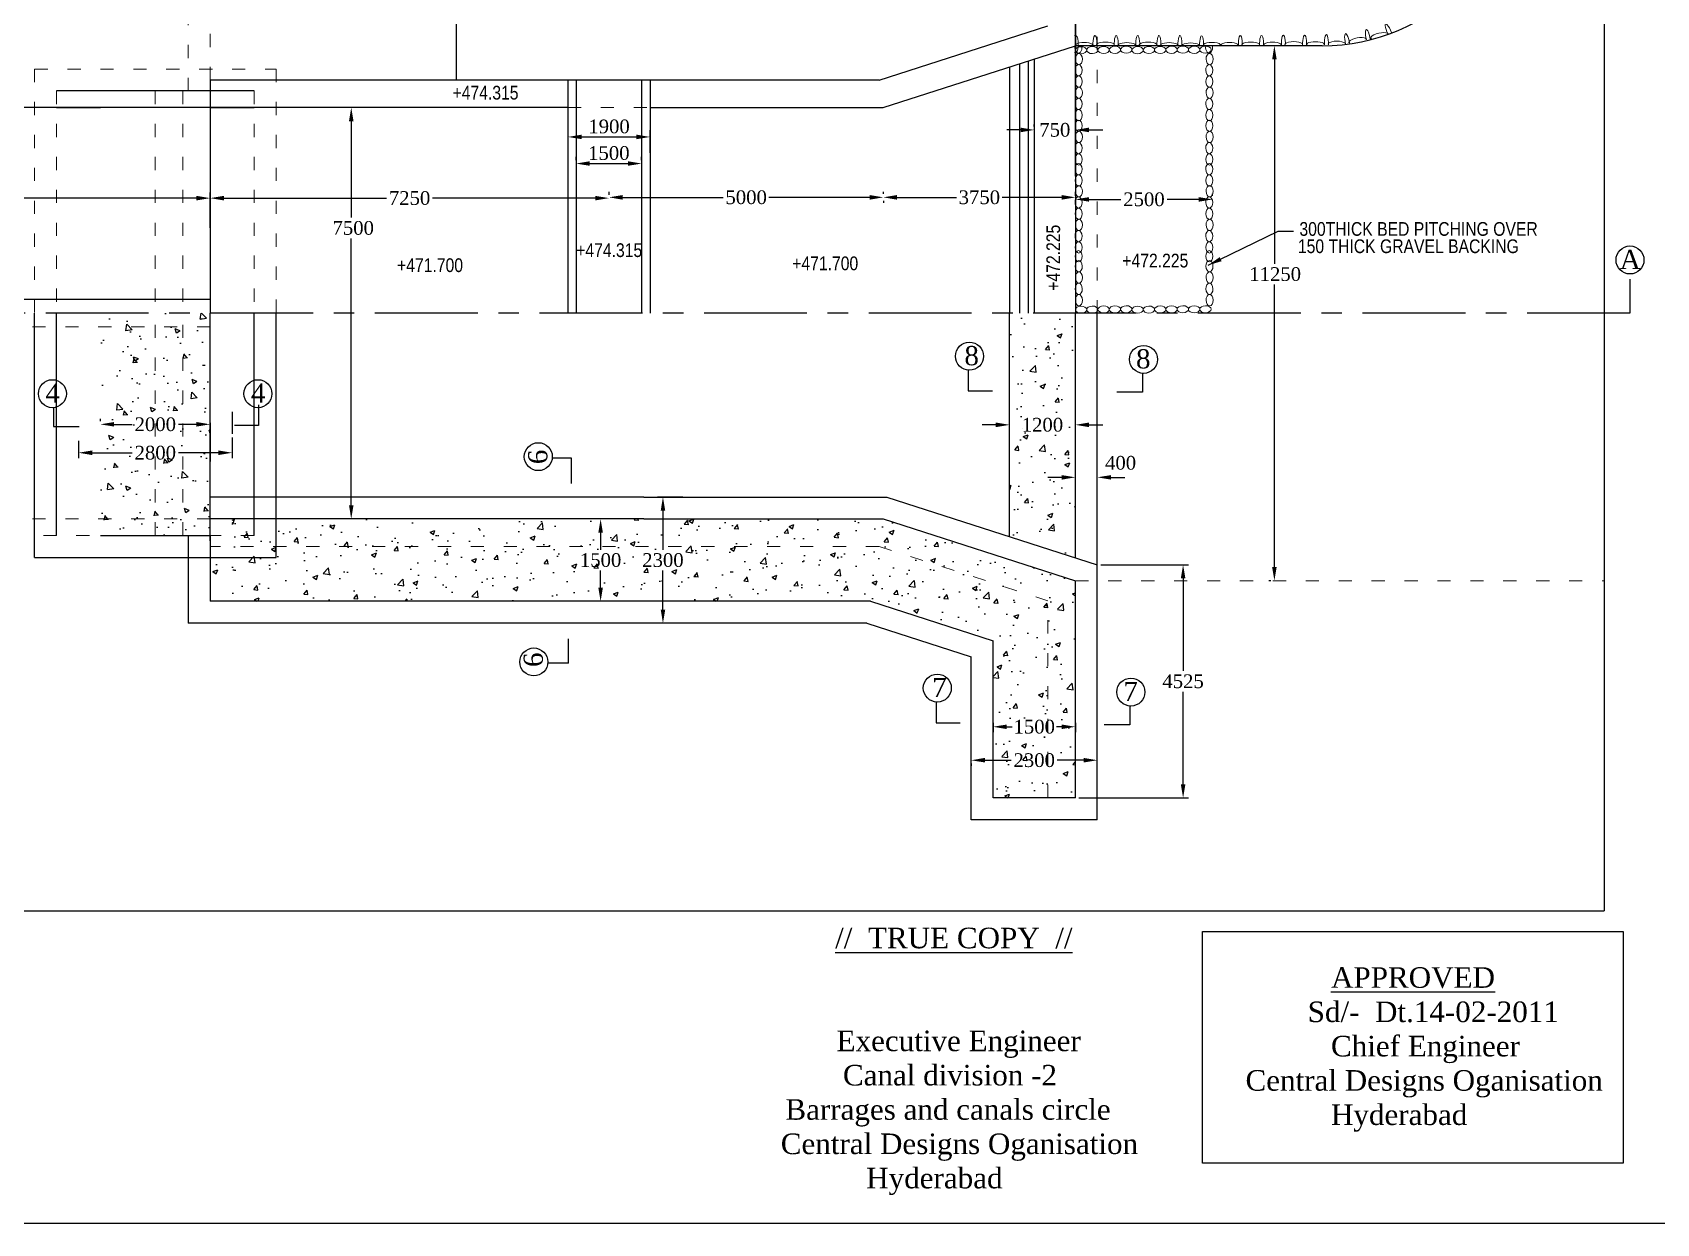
# Model space of a CAD drawing. Header units: millimetres. Extents: x 80 to 6605, y 46 to 2491.
# Drawn here: x 5973.1 to 6269, y 767.8 to 984.9 of the extents above; entities that cross this region are included whole.
import ezdxf
from ezdxf.enums import TextEntityAlignment as Align

# ---------------------------------------------------------------- set-up
doc = ezdxf.new("R2010")
doc.units = ezdxf.units.MM
doc.linetypes.add('ACAD_ISO03W100', pattern=[30, 12, -18])
doc.linetypes.add('CENTER', pattern=[2, 1.25, -0.25, 0.25, -0.25])
doc.layers.add('TEXT_GENERAL', color=4, linetype='Continuous')
doc.styles.add('ARIAL NARROW', font='ARIALN.TTF')
doc.styles.get("Standard").update_dxf_attribs({"font": 'times.ttf', "height": 2.5})
doc.styles.add('TNR_2.5', font='times.ttf', dxfattribs={"height": 2.5})
doc.dimstyles.new('ISO-25', dxfattribs={"dimtxt": 2.5, "dimasz": 2.5, "dimexe": 1.25, "dimexo": 0.625, "dimtad": 1, "dimlfac": 25, "dimtxsty": 'Standard', "dimcen": 2.5, "dimadec": 0, "dimazin": 0, "dimtfac": 1, "dimtmove": 0, "dimatfit": 3, "dimfxl": 1, "dimarcsym": 0})
doc.dimstyles.get("Standard").update_dxf_attribs({"dimtxt": 0.18, "dimasz": 0.18, "dimexe": 0.18, "dimexo": 0.0625, "dimgap": 0.09, "dimtad": 0, "dimtih": 1, "dimtoh": 1, "dimdec": 4, "dimzin": 0, "dimdsep": 46, "dimtxsty": 'Standard', "dimcen": 0.09, "dimadec": 0, "dimazin": 0, "dimtfac": 1, "dimtdec": 4, "dimtofl": 0, "dimtmove": 0, "dimatfit": 3, "dimfxl": 1, "dimtolj": 1, "dimtzin": 0, "dimarcsym": 0})
doc.dimstyles.new('STYLE_ESH', dxfattribs={"dimtxt": 2.5, "dimasz": 2.5, "dimexe": 1, "dimexo": 0.625, "dimtad": 0, "dimtih": 1, "dimtoh": 1, "dimdec": 0, "dimlfac": 100, "dimzin": 9, "dimdsep": 46, "dimtxsty": 'TNR_2.5', "dimcen": 2.5, "dimadec": 0, "dimazin": 2, "dimtfac": 1, "dimtdec": 0, "dimtofl": 0, "dimtmove": 2, "dimatfit": 3, "dimfxl": 1, "dimarcsym": 0})

# ---------------------------------------------------------------- blocks, each defined once
blk = doc.blocks.new('*D150')
at = {"color": 0, "lineweight": -2, "transparency": 16777216}
for p, q in [((5878.98, 949.32), (5878.98, 955.72)), ((5881.48, 954.72), (5937.25, 954.72)), ((6002.94, 954.72), (5947.17, 954.72)), ((6005.44, 949.32), (6005.44, 955.72))]:
    blk.add_line(p, q, dxfattribs=at)
at = {"color": 0, "transparency": 16777216}
for points in [[(5881.48, 955.13), (5881.48, 954.3), (5878.98, 954.72)], [(6002.94, 955.13), (6002.94, 954.3), (6005.44, 954.72)]]:
    blk.add_solid(points, dxfattribs=at)
at = {"layer": 'Defpoints', "color": 0, "transparency": 16777216}
for p in [(5878.98, 954.72), (5878.98, 948.69), (6005.44, 948.69)]:
    blk.add_point(p, dxfattribs=at)
at = {"color": 0, "transparency": 16777216, "insert": (5942.21, 954.72), "char_height": 2.5, "attachment_point": 5, "style": 'TNR_2.5'}
blk.add_mtext('12500', dxfattribs=at)
blk = doc.blocks.new('*D155')
at = {"color": 0, "lineweight": -2, "transparency": 16777216}
for p, q in [((6163.13, 955.11), (6163.13, 955.49)), ((6165.63, 954.49), (6171.41, 954.49)), ((6185.63, 954.49), (6179.84, 954.49)), ((6188.13, 955.11), (6188.13, 955.49))]:
    blk.add_line(p, q, dxfattribs=at)
at = {"color": 0, "transparency": 16777216}
for points in [[(6165.63, 954.9), (6165.63, 954.07), (6163.13, 954.49)], [(6185.63, 954.9), (6185.63, 954.07), (6188.13, 954.49)]]:
    blk.add_solid(points, dxfattribs=at)
at = {"layer": 'Defpoints', "color": 0, "transparency": 16777216}
for p in [(6163.13, 954.49), (6188.13, 954.49), (6188.13, 954.49)]:
    blk.add_point(p, dxfattribs=at)
at = {"color": 0, "transparency": 16777216, "insert": (6175.63, 954.49), "char_height": 2.5, "attachment_point": 5, "style": 'TNR_2.5'}
blk.add_mtext('2500', dxfattribs=at)
blk = doc.blocks.new('*D159')
at = {"color": 0, "lineweight": -2, "ltscale": 6, "transparency": 16777216}
for p, q in [((6072.12, 961.65), (6072.12, 962.27)), ((6084.08, 961.65), (6084.08, 962.27)), ((6074.62, 961.02), (6081.58, 961.02))]:
    blk.add_line(p, q, dxfattribs=at)
at = {"color": 0, "ltscale": 6, "transparency": 16777216}
for points in [[(6074.62, 961.44), (6074.62, 960.61), (6072.12, 961.02)], [(6081.58, 961.44), (6081.58, 960.61), (6084.08, 961.02)]]:
    blk.add_solid(points, dxfattribs=at)
at = {"layer": 'Defpoints', "color": 0, "ltscale": 6, "transparency": 16777216}
for p in [(6072.12, 961.02), (6084.08, 961.02), (6084.08, 961.02)]:
    blk.add_point(p, dxfattribs=at)
at = {"color": 0, "ltscale": 6, "transparency": 16777216, "insert": (6078.1, 962.92), "char_height": 2.5, "attachment_point": 5}
blk.add_mtext('1500', dxfattribs=at)
blk = doc.blocks.new('*D158')
at = {"color": 0, "lineweight": -2, "ltscale": 6, "transparency": 16777216}
for p, q in [((6070.66, 962.99), (6070.66, 967.12)), ((6073.16, 965.87), (6083.12, 965.87)), ((6085.62, 962.99), (6085.62, 967.12))]:
    blk.add_line(p, q, dxfattribs=at)
at = {"color": 0, "ltscale": 6, "transparency": 16777216}
for points in [[(6073.16, 966.29), (6073.16, 965.46), (6070.66, 965.87)], [(6083.12, 966.29), (6083.12, 965.46), (6085.62, 965.87)]]:
    blk.add_solid(points, dxfattribs=at)
at = {"layer": 'Defpoints', "color": 0, "ltscale": 6, "transparency": 16777216}
for p in [(6085.62, 965.87), (6070.66, 962.37), (6085.62, 962.37)]:
    blk.add_point(p, dxfattribs=at)
at = {"color": 0, "ltscale": 6, "transparency": 16777216, "insert": (6078.14, 967.77), "char_height": 2.5, "attachment_point": 5}
blk.add_mtext('1900', dxfattribs=at)
blk = doc.blocks.new('*D239')
at = {"color": 0, "lineweight": -2, "transparency": 16777216}
for p, q in [((6030.53, 971.24), (6030.15, 971.24)), ((6031.15, 968.74), (6031.15, 951.18)), ((6031.15, 898.74), (6031.15, 947.37)), ((6030.53, 896.24), (6030.15, 896.24))]:
    blk.add_line(p, q, dxfattribs=at)
at = {"color": 0, "transparency": 16777216}
for points in [[(6030.74, 968.74), (6031.57, 968.74), (6031.15, 971.24)], [(6030.74, 898.74), (6031.57, 898.74), (6031.15, 896.24)]]:
    blk.add_solid(points, dxfattribs=at)
at = {"layer": 'Defpoints', "color": 0, "transparency": 16777216}
for p in [(6031.15, 971.24), (6031.15, 896.24), (6031.15, 896.24)]:
    blk.add_point(p, dxfattribs=at)
at = {"color": 0, "transparency": 16777216, "insert": (6031.51, 949.27), "char_height": 2.5, "attachment_point": 5, "style": 'TNR_2.5'}
blk.add_mtext('7500', dxfattribs=at)
blk = doc.blocks.new('*D242')
at = {"color": 0, "lineweight": -2, "transparency": 16777216}
for p, q in [((5981.44, 910.47), (5981.44, 907.31)), ((6009.44, 911.12), (6009.44, 907.31)), ((5983.94, 908.31), (5991.23, 908.31)), ((6006.94, 908.31), (5999.65, 908.31))]:
    blk.add_line(p, q, dxfattribs=at)
at = {"color": 0, "transparency": 16777216}
for points in [[(5983.94, 908.73), (5983.94, 907.89), (5981.44, 908.31)], [(6006.94, 908.73), (6006.94, 907.89), (6009.44, 908.31)]]:
    blk.add_solid(points, dxfattribs=at)
at = {"layer": 'Defpoints', "color": 0, "transparency": 16777216}
for p in [(6009.44, 911.74), (5981.44, 911.1), (5981.44, 908.31)]:
    blk.add_point(p, dxfattribs=at)
at = {"color": 0, "transparency": 16777216, "insert": (5995.44, 908.31), "char_height": 2.5, "attachment_point": 5, "style": 'TNR_2.5'}
blk.add_mtext('2800', dxfattribs=at)
blk = doc.blocks.new('*D241')
at = {"color": 0, "lineweight": -2, "transparency": 16777216}
for p, q in [((5985.44, 914.06), (5985.44, 914.49)), ((5987.94, 913.49), (5991.23, 913.49)), ((6002.94, 913.49), (5999.65, 913.49)), ((6005.44, 913.26), (6005.44, 912.49))]:
    blk.add_line(p, q, dxfattribs=at)
at = {"color": 0, "transparency": 16777216}
for points in [[(5987.94, 913.91), (5987.94, 913.08), (5985.44, 913.49)], [(6002.94, 913.91), (6002.94, 913.08), (6005.44, 913.49)]]:
    blk.add_solid(points, dxfattribs=at)
at = {"layer": 'Defpoints', "color": 0, "transparency": 16777216}
for p in [(5985.44, 913.49), (5985.44, 913.43), (6005.44, 913.89)]:
    blk.add_point(p, dxfattribs=at)
at = {"color": 0, "transparency": 16777216, "insert": (5995.44, 913.49), "char_height": 2.5, "attachment_point": 5, "style": 'TNR_2.5'}
blk.add_mtext('2000', dxfattribs=at)
blk = doc.blocks.new('*D255')
at = {"color": 0, "lineweight": -2, "transparency": 16777216}
for p, q in [((6005.44, 955.34), (6005.44, 955.72)), ((6007.94, 954.72), (6037.6, 954.72)), ((6075.63, 954.72), (6045.97, 954.72)), ((6078.13, 955.34), (6078.13, 955.72))]:
    blk.add_line(p, q, dxfattribs=at)
at = {"color": 0, "transparency": 16777216}
for points in [[(6007.94, 955.13), (6007.94, 954.3), (6005.44, 954.72)], [(6075.63, 955.13), (6075.63, 954.3), (6078.13, 954.72)]]:
    blk.add_solid(points, dxfattribs=at)
at = {"layer": 'Defpoints', "color": 0, "transparency": 16777216}
for p in [(6005.44, 954.72), (6005.44, 954.72), (6078.13, 954.72)]:
    blk.add_point(p, dxfattribs=at)
at = {"color": 0, "transparency": 16777216, "insert": (6041.78, 954.72), "char_height": 2.5, "attachment_point": 5, "style": 'TNR_2.5'}
blk.add_mtext('7250', dxfattribs=at)
blk = doc.blocks.new('*D254')
at = {"color": 0, "lineweight": -2, "transparency": 16777216}
for p, q in [((6078.13, 955.34), (6078.13, 955.86)), ((6080.63, 954.86), (6098.96, 954.86)), ((6125.63, 954.86), (6107.29, 954.86)), ((6128.13, 955.48), (6128.13, 955.86))]:
    blk.add_line(p, q, dxfattribs=at)
at = {"color": 0, "transparency": 16777216}
for points in [[(6080.63, 955.28), (6080.63, 954.44), (6078.13, 954.86)], [(6125.63, 955.28), (6125.63, 954.44), (6128.13, 954.86)]]:
    blk.add_solid(points, dxfattribs=at)
at = {"layer": 'Defpoints', "color": 0, "transparency": 16777216}
for p in [(6078.13, 954.72), (6128.13, 954.86), (6128.13, 954.86)]:
    blk.add_point(p, dxfattribs=at)
at = {"color": 0, "transparency": 16777216, "insert": (6103.13, 954.86), "char_height": 2.5, "attachment_point": 5, "style": 'TNR_2.5'}
blk.add_mtext('5000', dxfattribs=at)
blk = doc.blocks.new('*D253')
at = {"color": 0, "lineweight": -2, "transparency": 16777216}
for p, q in [((6128.13, 954.23), (6128.13, 953.86)), ((6130.63, 954.86), (6141.45, 954.86)), ((6160.63, 954.86), (6149.8, 954.86)), ((6163.13, 955.48), (6163.13, 955.86))]:
    blk.add_line(p, q, dxfattribs=at)
at = {"color": 0, "transparency": 16777216}
for points in [[(6130.63, 955.28), (6130.63, 954.44), (6128.13, 954.86)], [(6160.63, 955.28), (6160.63, 954.44), (6163.13, 954.86)]]:
    blk.add_solid(points, dxfattribs=at)
at = {"layer": 'Defpoints', "color": 0, "transparency": 16777216}
for p in [(6128.13, 954.86), (6163.13, 954.86), (6163.13, 954.86)]:
    blk.add_point(p, dxfattribs=at)
at = {"color": 0, "transparency": 16777216, "insert": (6145.63, 954.86), "char_height": 2.5, "attachment_point": 5, "style": 'TNR_2.5'}
blk.add_mtext('3750', dxfattribs=at)
blk = doc.blocks.new('*D257')
at = {"color": 0, "lineweight": -2, "transparency": 16777216}
for p, q in [((6155.63, 967.78), (6155.63, 968.15)), ((6163.13, 967.78), (6163.13, 968.15)), ((6153.13, 967.15), (6150.63, 967.15)), ((6165.63, 967.15), (6168.13, 967.15))]:
    blk.add_line(p, q, dxfattribs=at)
at = {"color": 0, "transparency": 16777216}
for points in [[(6153.13, 967.57), (6153.13, 966.73), (6155.63, 967.15)], [(6165.63, 967.57), (6165.63, 966.73), (6163.13, 967.15)]]:
    blk.add_solid(points, dxfattribs=at)
at = {"layer": 'Defpoints', "color": 0, "transparency": 16777216}
for p in [(6155.63, 967.15), (6163.13, 967.15), (6163.13, 967.15)]:
    blk.add_point(p, dxfattribs=at)
at = {"color": 0, "transparency": 16777216, "insert": (6159.38, 967.15), "char_height": 2.5, "attachment_point": 5, "style": 'TNR_2.5'}
blk.add_mtext('750', dxfattribs=at)
blk = doc.blocks.new('*D258')
at = {"color": 0, "lineweight": -2, "transparency": 16777216}
for p, q in [((6198.78, 982.49), (6198.4, 982.49)), ((6199.4, 979.99), (6199.4, 942.76)), ((6199.4, 887.49), (6199.4, 938.96)), ((6198.78, 884.99), (6198.4, 884.99))]:
    blk.add_line(p, q, dxfattribs=at)
at = {"color": 0, "transparency": 16777216}
for points in [[(6198.99, 979.99), (6199.82, 979.99), (6199.4, 982.49)], [(6198.99, 887.49), (6199.82, 887.49), (6199.4, 884.99)]]:
    blk.add_solid(points, dxfattribs=at)
at = {"layer": 'Defpoints', "color": 0, "transparency": 16777216}
for p in [(6199.4, 982.49), (6199.4, 884.99), (6199.4, 884.99)]:
    blk.add_point(p, dxfattribs=at)
at = {"color": 0, "transparency": 16777216, "insert": (6199.54, 940.86), "char_height": 2.5, "attachment_point": 5, "style": 'TNR_2.5'}
blk.add_mtext('11250', dxfattribs=at)
blk = doc.blocks.new('*D259')
at = {"color": 0, "lineweight": -2, "transparency": 16777216}
for p, q in [((6091.6, 900.24), (6086.96, 900.24)), ((6087.96, 897.74), (6087.96, 890.64)), ((6087.96, 879.74), (6087.96, 886.85)), ((6091.6, 877.24), (6086.96, 877.24))]:
    blk.add_line(p, q, dxfattribs=at)
at = {"color": 0, "transparency": 16777216}
for points in [[(6087.55, 897.74), (6088.38, 897.74), (6087.96, 900.24)], [(6087.55, 879.74), (6088.38, 879.74), (6087.96, 877.24)]]:
    blk.add_solid(points, dxfattribs=at)
at = {"layer": 'Defpoints', "color": 0, "transparency": 16777216}
for p in [(6092.23, 900.24), (6087.96, 877.24), (6092.23, 877.24)]:
    blk.add_point(p, dxfattribs=at)
at = {"color": 0, "transparency": 16777216, "insert": (6087.96, 888.74), "char_height": 2.5, "attachment_point": 5, "style": 'TNR_2.5'}
blk.add_mtext('2300', dxfattribs=at)
blk = doc.blocks.new('*D260')
at = {"color": 0, "lineweight": -2, "transparency": 16777216}
for p, q in [((6078.61, 896.24), (6075.6, 896.24)), ((6076.6, 893.74), (6076.6, 890.64)), ((6076.6, 883.74), (6076.6, 886.85)), ((6078.61, 881.24), (6075.6, 881.24))]:
    blk.add_line(p, q, dxfattribs=at)
at = {"color": 0, "transparency": 16777216}
for points in [[(6076.18, 893.74), (6077.02, 893.74), (6076.6, 896.24)], [(6076.18, 883.74), (6077.02, 883.74), (6076.6, 881.24)]]:
    blk.add_solid(points, dxfattribs=at)
at = {"layer": 'Defpoints', "color": 0, "transparency": 16777216}
for p in [(6079.23, 896.24), (6076.6, 881.24), (6079.23, 881.24)]:
    blk.add_point(p, dxfattribs=at)
at = {"color": 0, "transparency": 16777216, "insert": (6076.6, 888.74), "char_height": 2.5, "attachment_point": 5, "style": 'TNR_2.5'}
blk.add_mtext('1500', dxfattribs=at)
blk = doc.blocks.new('*D261')
at = {"color": 0, "lineweight": -2, "transparency": 16777216}
for p, q in [((6148.13, 859.1), (6148.13, 857.37)), ((6163.13, 859.1), (6163.13, 857.37)), ((6150.63, 858.37), (6151.59, 858.37)), ((6160.63, 858.37), (6159.66, 858.37))]:
    blk.add_line(p, q, dxfattribs=at)
at = {"color": 0, "transparency": 16777216}
for points in [[(6150.63, 858.78), (6150.63, 857.95), (6148.13, 858.37)], [(6160.63, 858.78), (6160.63, 857.95), (6163.13, 858.37)]]:
    blk.add_solid(points, dxfattribs=at)
at = {"layer": 'Defpoints', "color": 0, "transparency": 16777216}
for p in [(6148.13, 859.73), (6163.13, 859.73), (6163.13, 858.37)]:
    blk.add_point(p, dxfattribs=at)
at = {"color": 0, "transparency": 16777216, "insert": (6155.63, 858.37), "char_height": 2.5, "attachment_point": 5, "style": 'TNR_2.5'}
blk.add_mtext('1500', dxfattribs=at)
blk = doc.blocks.new('*D262')
at = {"color": 0, "lineweight": -2, "transparency": 16777216}
for p, q in [((6167.13, 852.9), (6167.13, 853.27)), ((6144.13, 851.65), (6144.13, 851.27)), ((6146.63, 852.27), (6151.41, 852.27)), ((6164.63, 852.27), (6159.84, 852.27))]:
    blk.add_line(p, q, dxfattribs=at)
at = {"color": 0, "transparency": 16777216}
for points in [[(6146.63, 852.69), (6146.63, 851.86), (6144.13, 852.27)], [(6164.63, 852.69), (6164.63, 851.86), (6167.13, 852.27)]]:
    blk.add_solid(points, dxfattribs=at)
at = {"layer": 'Defpoints', "color": 0, "transparency": 16777216}
for p in [(6144.13, 852.27), (6167.13, 852.27), (6167.13, 852.27)]:
    blk.add_point(p, dxfattribs=at)
at = {"color": 0, "transparency": 16777216, "insert": (6155.63, 852.27), "char_height": 2.5, "attachment_point": 5, "style": 'TNR_2.5'}
blk.add_mtext('2300', dxfattribs=at)
blk = doc.blocks.new('*D263')
at = {"color": 0, "lineweight": -2, "transparency": 16777216}
for p, q in [((6148.63, 913.4), (6146.13, 913.4)), ((6151.13, 914.02), (6151.13, 914.4)), ((6163.13, 914.02), (6163.13, 914.4)), ((6165.63, 913.4), (6168.13, 913.4))]:
    blk.add_line(p, q, dxfattribs=at)
at = {"color": 0, "transparency": 16777216}
for points in [[(6148.63, 913.82), (6148.63, 912.98), (6151.13, 913.4)], [(6165.63, 913.82), (6165.63, 912.98), (6163.13, 913.4)]]:
    blk.add_solid(points, dxfattribs=at)
at = {"layer": 'Defpoints', "color": 0, "transparency": 16777216}
for p in [(6151.13, 913.4), (6163.13, 913.4), (6163.13, 913.4)]:
    blk.add_point(p, dxfattribs=at)
at = {"color": 0, "transparency": 16777216, "insert": (6157.13, 913.4), "char_height": 2.5, "attachment_point": 5, "style": 'TNR_2.5'}
blk.add_mtext('1200', dxfattribs=at)
blk = doc.blocks.new('*D264')
at = {"color": 0, "lineweight": -2, "transparency": 16777216}
for p, q in [((6160.63, 903.83), (6158.13, 903.83)), ((6163.13, 904.45), (6163.13, 904.83)), ((6167.13, 904.45), (6167.13, 904.83)), ((6169.63, 903.83), (6172.13, 903.83))]:
    blk.add_line(p, q, dxfattribs=at)
at = {"color": 0, "transparency": 16777216}
for points in [[(6160.63, 904.24), (6160.63, 903.41), (6163.13, 903.83)], [(6169.63, 904.24), (6169.63, 903.41), (6167.13, 903.83)]]:
    blk.add_solid(points, dxfattribs=at)
at = {"layer": 'Defpoints', "color": 0, "transparency": 16777216}
for p in [(6163.13, 903.83), (6167.13, 903.83), (6167.13, 903.83)]:
    blk.add_point(p, dxfattribs=at)
at = {"color": 0, "transparency": 16777216, "insert": (6171.37, 906.46), "char_height": 2.5, "attachment_point": 5, "style": 'TNR_2.5'}
blk.add_mtext('400', dxfattribs=at)
blk = doc.blocks.new('*D309')
at = {"color": 0, "lineweight": -2, "transparency": 16777216}
for p, q in [((6167.75, 887.91), (6183.76, 887.91)), ((6182.76, 885.41), (6182.76, 868.55)), ((6182.76, 847.89), (6182.76, 864.76)), ((6163.75, 845.39), (6183.76, 845.39))]:
    blk.add_line(p, q, dxfattribs=at)
at = {"color": 0, "transparency": 16777216}
for points in [[(6182.35, 885.41), (6183.18, 885.41), (6182.76, 887.91)], [(6182.35, 847.89), (6183.18, 847.89), (6182.76, 845.39)]]:
    blk.add_solid(points, dxfattribs=at)
at = {"layer": 'Defpoints', "color": 0, "transparency": 16777216}
for p in [(6167.13, 887.91), (6163.13, 845.39), (6182.76, 845.39)]:
    blk.add_point(p, dxfattribs=at)
at = {"color": 0, "transparency": 16777216, "insert": (6182.76, 866.65), "char_height": 2.5, "attachment_point": 5, "style": 'TNR_2.5'}
blk.add_mtext('4525', dxfattribs=at)

msp = doc.modelspace()

# ---------------------------------------------------------------- hatches: boundary and pattern name
h = msp.add_hatch()
h.set_pattern_fill('AR-CONC', color=0, scale=0.05, style=0)
h.set_pattern_definition([(130, (11639.424, 56.047), (-9.109233, -0.796954), [0.9525, -10.4775]), (185, (11639.424, 56.047), (1.762141, 9.552832), [0.762, -8.382]), (79.549, (11638.665, 55.981), (-7.347125, 8.755834), [0.8095, -8.9045]), (133.8158, (11639.424, 58.587), (-13.553952, -2.102116), [1.42875, -15.71625]), (83.3644, (11638.294, 58.412), (-11.870212, 12.371278), [1.21425, -13.35675]), (188.816, (11639.424, 58.587), (-11.87023, 12.371256), [1.143, -12.573]), (159, (11638.154, 57.952), (-7.580744, -5.113276), [0.9525, -10.4775]), (214, (11638.154, 57.952), (-3.090101, 9.209398), [0.762, -8.382]), (108.5486, (11637.522, 57.526), (-10.670825, 4.096143), [0.8095, -8.9045]), (142.5, (11639.424, 56.047), (-0.1544302, 4.227752), [0, -8.2804, 0, -8.509, 0, -8.41375]), (172.5, (11639.424, 56.047), (-3.340983, 5.0090287), [0, -4.8514, 0, -8.0899, 0, -3.20675]), (212.5, (11642.256, 56.047), (-6.7795298, -0.2864372), [0, -3.175, 0, -9.906, 0, -13.1445]), (222.5, (11643.526, 56.047), (-7.406459, 1.2713246), [0, -4.1275, 0, -6.5786, 0, -9.3345])])
h.paths.add_polyline_path([(5995.44263, 896.24468), (5985.44263, 896.24468), (5985.44263, 931.24468), (5995.44263, 931.24468)])
h.paths.add_polyline_path([(5995.44263, 931.24468), (6000.44263, 931.24468), (6000.44263, 896.24468), (5995.44263, 896.24468)])
h.paths.add_polyline_path([(6000.44263, 931.24468), (6005.44263, 931.24468), (6005.44263, 896.24468), (6000.44263, 896.24468)])
h.paths.add_polyline_path([(6000.44263, 893.24468), (6000.44263, 896.24468), (6005.44263, 896.24468), (6005.44263, 893.24468)])
h.paths.add_polyline_path([(6000.44263, 896.24468), (6000.44263, 893.24468), (5995.44263, 893.24468), (5995.44263, 896.24468)])
h.paths.add_polyline_path([(5995.44263, 896.24468), (5995.44263, 893.24468), (5985.44263, 893.24468), (5985.44263, 896.24468)])
h.paths.add_polyline_path([(5995.44263, 931.24468), (5985.44263, 931.24468), (5985.44263, 933.74468), (5995.44263, 933.74468)])
h.paths.add_polyline_path([(6000.44263, 931.24468), (5995.44263, 931.24468), (5995.44263, 933.74468), (6000.44263, 933.74468)])
h.paths.add_polyline_path([(6000.44263, 931.24468), (6000.44263, 933.74468), (6005.44263, 933.74468), (6005.44263, 931.24468)])
h.paths.add_polyline_path([(5999.65361, 915.39131), (5991.23166, 915.39131), (5991.23166, 911.59805), (5999.65361, 911.59805)], flags=9)
h.paths.add_polyline_path([(5999.65361, 910.20549), (5991.23166, 910.20549), (5991.23166, 906.41223), (5999.65361, 906.41223)], flags=9)
h = msp.add_hatch()
h.set_pattern_fill('AR-CONC', color=0, scale=0.05, style=0)
h.set_pattern_definition([(50, (0, 56.047), (9.109233, -0.796954), [0.9525, -10.4775]), (355, (0, 56.047), (-1.762141, 9.552832), [0.762, -8.382]), (100.451, (0.759, 55.981), (7.347125, 8.755834), [0.8095, -8.9045]), (46.1842, (0, 58.587), (13.553952, -2.102116), [1.42875, -15.71625]), (96.6356, (1.13, 58.412), (11.870212, 12.371278), [1.21425, -13.35675]), (351.184, (0, 58.587), (11.87023, 12.371256), [1.143, -12.573]), (21, (1.27, 57.952), (7.580744, -5.113276), [0.9525, -10.4775]), (326, (1.27, 57.952), (3.090101, 9.209398), [0.762, -8.382]), (71.4514, (1.902, 57.526), (10.670825, 4.096143), [0.8095, -8.9045]), (37.5, (0, 56.047), (0.1544302, 4.227752), [0, -8.2804, 0, -8.509, 0, -8.41375]), (7.5, (0, 56.047), (3.340983, 5.0090287), [0, -4.8514, 0, -8.0899, 0, -3.20675]), (327.5, (-2.832, 56.047), (6.7795298, -0.2864372), [0, -3.175, 0, -9.906, 0, -13.1445]), (317.5, (-4.102, 56.047), (7.406459, 1.2713246), [0, -4.1275, 0, -6.5786, 0, -9.3345])])
h.paths.add_polyline_path([(6148.12582, 874.06028), (6148.12582, 845.39468), (6158.12582, 845.39468), (6158.12582, 881.34988), (6127.34199, 891.24468), (6009.44263, 891.24468), (6009.44263, 889.24468), (6005.44263, 889.24468), (6005.44263, 881.24468), (6125.77435, 881.24468)])
h.paths.add_polyline_path([(6127.34199, 891.24468), (6158.12582, 881.34988), (6158.12582, 845.39468), (6163.12582, 845.39468), (6163.12582, 884.99468), (6128.12582, 896.24468), (6084.4508, 896.24468), (6009.44263, 896.24468), (6009.44263, 891.24468)])
h.paths.add_polyline_path([(6151.12582, 893.05338), (6163.12582, 889.19624), (6163.12582, 933.74468), (6151.12582, 933.74468)])

# ---------------------------------------------------------------- linework, layer by layer
at = {"color": 0}
for p, q in [((6050.24627, 1091.95513), (6050.24627, 976.24468)), ((6259.50842, 1091.95513), (6259.50842, 824.80614)), ((6163.12582, 1016.09468), (6163.12582, 982.49468)), ((6163.12582, 958.74468), (6163.12582, 995.34468)), ((6127.34199, 976.24468), (6158.12582, 986.13948)), ((6128.12582, 971.24468), (6163.12582, 982.49468)), ((6155.62582, 980.08397), (6155.62582, 933.74468)), ((6208.12582, 982.49468), (6163.12582, 982.49468)), ((6163.12582, 982.49468), (6163.12582, 933.74468)), ((6151.12582, 978.63754), (6151.12582, 933.74468)), ((6152.94209, 979.22134), (6152.94209, 933.74468)), ((6154.52793, 979.73108), (6154.52793, 933.74468)), ((6013.44263, 974.24468), (5977.44263, 974.24468)), ((6127.34199, 976.24468), (6005.44263, 976.24468)), ((6005.44263, 976.24468), (6005.44263, 933.74468)), ((6070.65753, 971.24468), (5818.98127, 971.24468)), ((6085.61789, 971.24468), (6128.12582, 971.24468)), ((6163.12582, 958.74468), (6163.12582, 933.74468)), ((6163.12582, 956.24468), (6163.12582, 941.24468)), ((6005.44263, 936.24468), (5818.98127, 936.24468)), ((5973.44263, 889.24468), (5973.44263, 933.74468)), ((5977.44263, 893.24468), (5977.44263, 933.74468)), ((6005.44263, 892.24468), (6005.44263, 933.74468)), ((6013.44263, 893.24468), (6013.44263, 933.74468)), ((6017.44263, 889.24468), (6017.44263, 933.74468)), ((6151.12582, 893.05338), (6151.12582, 933.74468)), ((6163.12582, 889.19624), (6163.12582, 933.74468)), ((6167.12582, 841.39468), (6167.12582, 933.74468)), ((6143.60188, 923.36698), (6143.60188, 919.57237)), ((6143.60188, 919.57237), (6148.01233, 919.57237)), ((6009.44263, 915.74468), (6009.44263, 911.74468)), ((6014.26828, 917.06742), (6014.26828, 913.27281)), ((6005.44263, 913.74468), (6005.44263, 906.74468)), ((6014.26828, 913.27281), (6009.85783, 913.27281)), ((6084.4508, 900.24468), (6005.44263, 900.24468)), ((6084.4508, 900.24468), (6128.75287, 900.24468)), ((6128.75287, 900.24468), (6167.12582, 887.91052)), ((6084.4508, 896.24468), (6005.44263, 896.24468)), ((6084.4508, 896.24468), (6128.12582, 896.24468)), ((6128.12582, 896.24468), (6163.12582, 884.99468)), ((5985.44263, 893.24468), (6005.44263, 893.24468)), ((6001.44263, 893.24468), (6001.44263, 877.24468)), ((6005.44263, 893.24468), (6005.44263, 881.24468)), ((5973.44263, 889.24468), (6017.44263, 889.24468)), ((6163.12582, 845.39468), (6163.12582, 884.99468)), ((6125.77435, 881.24468), (6005.44263, 881.24468)), ((6125.77435, 881.24468), (6148.12582, 874.06028)), ((6125.14729, 877.24468), (6001.44263, 877.24468)), ((6125.14729, 877.24468), (6144.12582, 871.14444)), ((6070.76307, 869.96102), (6070.76307, 874.37147)), ((6148.12582, 845.39468), (6148.12582, 874.06028)), ((6144.12582, 841.39468), (6144.12582, 871.14444)), ((6070.76307, 869.96102), (6066.96846, 869.96102)), ((6137.74157, 862.88151), (6137.74157, 859.0869)), ((6137.74157, 859.0869), (6142.15201, 859.0869)), ((6158.12582, 845.39468), (6148.12582, 845.39468)), ((6163.12582, 845.39468), (6158.12582, 845.39468)), ((6167.12582, 841.39468), (6144.12582, 841.39468)), ((5384.7107, 824.80614), (6259.50842, 824.80614)), ((6436.08736, 767.83356), (5363.93888, 767.83356))]:
    msp.add_line(p, q, dxfattribs=at)
at = {"color": 0, "ltscale": 6}
for p, q in [((6070.65753, 933.74468), (6070.65753, 976.24468)), ((6072.15753, 976.24468), (6072.15753, 933.74468)), ((6084.11789, 933.74468), (6084.11789, 976.24468)), ((6085.61789, 976.24468), (6085.61789, 933.74468))]:
    msp.add_line(p, q, dxfattribs=at)
for p, q in [((5977.44263, 971.24468), (5985.44263, 971.24468)), ((6005.44263, 971.24468), (6013.44263, 971.24468))]:
    msp.add_line(p, q)
at = {"color": 0, "linetype": 'CENTER', "ltscale": 15}
msp.add_line((6264.21274, 933.74468), (5824.62957, 933.74468), dxfattribs=at)
msp.add_lwpolyline([(6186.2944, 821.05947), (6262.95771, 821.05947), (6262.95771, 778.85704), (6186.2944, 778.85704)], close=True)
at = {"color": 0}
for centre in [(6264.21274, 943.44468), (6143.82555, 925.90666), (6175.54899, 925.32727), (5976.69156, 919.07748), (6014.1396, 919.07748), (6065.24656, 907.59757), (6064.42878, 870.18468), (6137.96523, 865.42119), (6173.24055, 864.69078)]:
    msp.add_circle(centre, 2.54951, dxfattribs=at)
msp.add_arc((6208.12582, 1018.09468), 35.6, 270, 90, dxfattribs=at)
at = {"color": 0, "lineweight": 5}
for centre, major_axis, ratio, start_param, end_param in [((6220.29178, 985.09813), (-0.62364, 1.38211), 0.238983774, 4.478047346, 8.088323268), ((6164.72417, 982.55256), (-1.60801, 0), 0.328798741, 3.031898939, 6.392879022), ((6166.70115, 982.84677), (0, 1.5163), 0.238983774, 4.478047346, 8.088323268), ((6168.59699, 982.64309), (1.60801, 0), 0.328798741, -0.284518735, 3.426111389), ((6170.56828, 982.83048), (0, 1.5163), 0.238983774, 4.478047346, 8.088323268), ((6172.51601, 982.53627), (-1.60801, 0), 0.328798741, 3.031898939, 6.392879022), ((6174.493, 982.83048), (0, 1.5163), 0.238983774, 4.478047346, 8.088323268), ((6176.38883, 982.6268), (1.60801, 0), 0.328798741, -0.284518735, 3.426111389), ((6178.35922, 982.83048), (0, 1.5163), 0.238983774, 4.478047346, 8.088323268), ((6180.21635, 982.53627), (-1.60801, 0), 0.328798741, 3.031898939, 6.392879022), ((6182.19334, 982.83048), (0, 1.5163), 0.238983774, 4.478047346, 8.088323268), ((6184.15382, 982.47772), (-1.60801, 0), 0.328798741, 3.031898939, 6.392879022), ((6186.13081, 982.77193), (0, 1.5163), 0.238983774, 4.478047346, 8.088323268), ((6188.02664, 982.56825), (1.60801, 0), 0.328798741, -0.284518735, 3.426111389), ((6191.21736, 982.55256), (-1.60801, 0), 0.328798741, 3.031898939, 6.392879022), ((6193.19435, 982.84677), (0, 1.5163), 0.238983774, 4.478047346, 8.088323268), ((6195.09018, 982.64309), (1.60801, 0), 0.328798741, -0.284518735, 3.426111389), ((6197.06147, 982.83048), (0, 1.5163), 0.238983774, 4.478047346, 8.088323268), ((6199.0622, 982.62741), (-1.60801, 0), 0.328798741, 3.031898939, 6.392879022), ((6201.03919, 982.92162), (0, 1.5163), 0.238983774, 4.478047346, 8.088323268), ((6202.93502, 982.71793), (1.60801, 0), 0.328798741, -0.284518735, 3.426111389), ((6204.90631, 982.90532), (0, 1.5163), 0.238983774, 4.478047346, 8.088323268), ((6206.90704, 982.70225), (-1.60801, 0), 0.328798741, 3.031898939, 6.392879022), ((6208.88403, 982.99646), (0, 1.5163), 0.238983774, 4.478047346, 8.088323268), ((6210.77986, 982.79278), (1.60801, 0), 0.328798741, -0.284518735, 3.426111389), ((6212.66771, 983.21561), (-0.30046, 1.48623), 0.238983774, 4.478047346, 8.088323268), ((6214.56631, 983.39163), (1.57613, 0.31863), 0.328798741, -0.284518735, 3.426111389), ((6216.46139, 983.96591), (-0.30046, 1.48623), 0.238983774, 4.478047346, 8.088323268), ((6218.54535, 984.26582), (1.5677, 0.35782), 0.328798741, -0.284518735, 3.426111389)]:
    msp.add_ellipse(centre, major_axis=major_axis, ratio=ratio, start_param=start_param, end_param=end_param, dxfattribs=at)
at = {"color": 0, "lineweight": 5, "extrusion": (0, 0, -1)}
msp.add_ellipse((6163.12925, 982.80219), major_axis=(0, 1.60801), ratio=0.328798741, start_param=-0.284518735, end_param=3.426111389, dxfattribs=at)
at = {"layer": 'TEXT_GENERAL', "color": 0, "linetype": 'ACAD_ISO03W100', "lineweight": 5, "ltscale": 0.2}
for p, q in [((6167.12582, 1026.09468), (6167.12582, 933.74468)), ((6001.44263, 974.24468), (6001.44263, 990.24468)), ((6005.44263, 976.24468), (6005.44263, 986.24468)), ((5973.44263, 978.24468), (6017.44263, 978.24468)), ((5973.44263, 978.24468), (5973.44263, 933.74468)), ((6017.44263, 978.24468), (6017.44263, 933.74468)), ((5977.44263, 974.24468), (5977.44263, 933.74468)), ((5995.44263, 974.24468), (5995.44263, 933.74468)), ((6000.44263, 974.24468), (6000.44263, 933.74468)), ((6013.44263, 974.24468), (6013.44263, 933.74468)), ((6070.62706, 971.24468), (6085.61789, 971.24468)), ((6005.44263, 953.74468), (6005.44263, 960.74468)), ((6005.44263, 953.74468), (6005.44263, 960.74468)), ((5995.44263, 893.24468), (5995.44263, 933.74468)), ((6000.44263, 893.24468), (6000.44263, 933.74468)), ((6005.44263, 931.24468), (5818.98127, 931.24468)), ((6005.44263, 913.74468), (6005.44263, 906.74468)), ((6005.44263, 896.24468), (5818.98127, 896.24468)), ((6013.44263, 893.24468), (5818.98127, 893.24468)), ((6001.44263, 893.24468), (6001.44263, 877.24468)), ((6005.44263, 891.24468), (6005.44263, 881.24468)), ((6127.34199, 891.24468), (6005.44263, 891.24468)), ((6127.34199, 891.24468), (6158.12582, 881.34988)), ((6163.12582, 884.99468), (6259.50842, 884.99468)), ((6158.12582, 845.39468), (6158.12582, 881.34988))]:
    msp.add_line(p, q, dxfattribs=at)
at = {"layer": 'TEXT_GENERAL', "color": 0, "lineweight": 5, "extrusion": (0, 0, -1)}
for centre, end_param in [((6163.67973, 982.17809), 8.097011266), ((6187.50071, 982.17809), 8.102935829)]:
    msp.add_ellipse(centre, major_axis=(0.0119, -1.03121), ratio=0.621728248, start_param=4.477787339, end_param=end_param, dxfattribs=at)
for centre, major_axis in [((6163.76695, 980.06738), (0.0119, -1.03121)), ((6164.15702, 981.68135), (1.03121, 0.0119)), ((6166.21945, 981.70211), (1.03121, 0.0119)), ((6168.28186, 981.72591), (1.03121, 0.0119)), ((6170.3443, 981.74606), (1.03121, 0.0119)), ((6172.40671, 981.76987), (1.03121, 0.0119)), ((6174.46912, 981.68266), (1.03121, 0.0119)), ((6176.53153, 981.70646), (1.03121, 0.0119)), ((6178.59396, 981.72812), (1.03121, 0.0119)), ((6180.65639, 981.74934), (1.03121, 0.0119)), ((6182.71883, 981.76987), (1.03121, 0.0119)), ((6184.78124, 981.74606), (1.03121, 0.0119)), ((6186.84365, 981.76987), (1.03121, 0.0119)), ((6187.58792, 980.06738), (0.0119, -1.03121)), ((6163.70354, 978.02995), (0.0119, -1.03121)), ((6163.7252, 975.96752), (0.0119, -1.03121)), ((6187.52452, 978.02995), (0.0119, -1.03121)), ((6187.54617, 975.96752), (0.0119, -1.03121)), ((6163.76695, 973.93627), (0.0119, -1.03121)), ((6187.58792, 973.93627), (0.0119, -1.03121)), ((6163.70354, 971.89884), (0.0119, -1.03121)), ((6163.7252, 969.83641), (0.0119, -1.03121)), ((6187.52452, 971.89884), (0.0119, -1.03121)), ((6187.54617, 969.83641), (0.0119, -1.03121)), ((6163.7252, 967.91233), (0.0119, -1.03121)), ((6187.54617, 967.91233), (0.0119, -1.03121)), ((6163.76695, 965.88108), (0.0119, -1.03121)), ((6187.58792, 965.88108), (0.0119, -1.03121)), ((6163.70354, 963.84365), (0.0119, -1.03121)), ((6163.7252, 961.78122), (0.0119, -1.03121)), ((6187.52452, 963.84365), (0.0119, -1.03121)), ((6187.54617, 961.78122), (0.0119, -1.03121)), ((6163.70354, 959.99914), (0.0119, -1.03121)), ((6187.52452, 959.99914), (0.0119, -1.03121)), ((6163.7252, 957.93671), (0.0119, -1.03121)), ((6163.76695, 955.9728), (0.0119, -1.03121)), ((6187.54617, 957.93671), (0.0119, -1.03121)), ((6187.58792, 955.9728), (0.0119, -1.03121)), ((6163.70354, 953.93537), (0.0119, -1.03121)), ((6187.52452, 953.93537), (0.0119, -1.03121)), ((6163.7252, 951.87294), (0.0119, -1.03121)), ((6163.76695, 949.84169), (0.0119, -1.03121)), ((6187.54617, 951.87294), (0.0119, -1.03121)), ((6187.58792, 949.84169), (0.0119, -1.03121)), ((6163.70354, 947.80426), (0.0119, -1.03121)), ((6187.52452, 947.80426), (0.0119, -1.03121)), ((6163.7252, 945.74183), (0.0119, -1.03121)), ((6163.7252, 944.12389), (0.0119, -1.03121)), ((6187.54617, 945.74183), (0.0119, -1.03121)), ((6187.54617, 944.12389), (0.0119, -1.03121)), ((6163.74642, 942.30824), (0.0119, -1.03121)), ((6163.76695, 940.2458), (0.0119, -1.03121)), ((6187.5674, 942.30824), (0.0119, -1.03121)), ((6187.58792, 940.2458), (0.0119, -1.03121)), ((6163.74314, 938.18339), (0.0119, -1.03121)), ((6187.56412, 938.18339), (0.0119, -1.03121)), ((6163.76695, 936.12098), (0.0119, -1.03121)), ((6187.58792, 936.12098), (0.0119, -1.03121)), ((6164.15702, 934.38354), (1.03121, 0.0119)), ((6166.21945, 934.4043), (1.03121, 0.0119)), ((6168.28186, 934.42811), (1.03121, 0.0119)), ((6170.3443, 934.44826), (1.03121, 0.0119)), ((6172.40671, 934.47206), (1.03121, 0.0119)), ((6174.46912, 934.38485), (1.03121, 0.0119)), ((6176.53153, 934.40866), (1.03121, 0.0119)), ((6178.59396, 934.43031), (1.03121, 0.0119)), ((6180.65639, 934.45154), (1.03121, 0.0119)), ((6182.71883, 934.47206), (1.03121, 0.0119)), ((6184.78124, 934.44826), (1.03121, 0.0119)), ((6186.84365, 934.47206), (1.03121, 0.0119))]:
    msp.add_ellipse(centre, major_axis=major_axis, ratio=0.621728248, dxfattribs=at)

# ---------------------------------------------------------------- texts
at = {"color": 0, "char_height": 3.5, "width": 4.365}
for s, insert, attachment_point in [('A', (6262.34778, 945.29774), 1), ('8', (6142.90364, 927.75972), 1), ('8', (6174.18403, 927.18033), 1), ('4', (5978.05652, 920.93054), 3), ('4', (6015.50455, 920.93054), 3), ('7', (6137.04332, 867.27425), 1), ('7', (6171.87559, 866.54383), 1)]:
    msp.add_mtext(s, dxfattribs=dict(at, insert=insert, attachment_point=attachment_point))
at = {"color": 0, "char_height": 3.5, "width": 4.365, "attachment_point": 1, "rotation": 90}
for insert in [(6063.3935, 906.23262), (6062.57573, 869.26277)]:
    msp.add_mtext('6', dxfattribs=dict(at, insert=insert))
at = {"char_height": 3.75, "width": 255, "attachment_point": 1}
for s, insert in [('                       {\\L//  TRUE COPY  //}\\P                       \\P\\P^I^I  Executive Engineer\\P                        Canal division -2\\P^I      Barrages and canals circle \\P                Central Designs Oganisation\\P                           Hyderabad', (6086.77866, 821.74784)), ('                           {\\LAPPROVED}\\P                        Sd/-  Dt.14-02-2011\\P                           Chief Engineer\\P                Central Designs Oganisation\\P                           Hyderabad', (6171.48095, 814.54434))]:
    msp.add_mtext(s, dxfattribs=dict(at, insert=insert))
at = {"layer": 'TEXT_GENERAL', "color": 0, "lineweight": 5, "style": 'ARIAL NARROW'}
for s, p in [('+474.315', (6055.62501, 973.93664)), ('+472.225', (6177.69873, 943.33718)), ('+471.700', (6045.51108, 942.49873)), ('+471.700', (6117.53725, 942.83157))]:
    msp.add_text(s, height=2.5, dxfattribs=at).set_placement(p, align=Align.MIDDLE)
for s, p in [('300THICK BED PITCHING OVER', (6203.96296, 950.34902)), ('150 THICK GRAVEL BACKING', (6203.68823, 947.199))]:
    msp.add_text(s, height=2.5, dxfattribs=at).set_placement(p, align=Align.TOP_LEFT)
msp.add_text('+472.225', height=2.5, rotation=90, dxfattribs=at).set_placement((6159.09276, 943.85321), align=Align.MIDDLE)
msp.add_text('+474.315', height=2.5, dxfattribs=at).set_placement((6072.15401, 943.98574))

# ---------------------------------------------------------------- dimensions: what is measured, and where the dimension line sits
at = {"color": 0}
dim = msp.add_linear_dim(base=(6199.40229, 884.99468), p1=(6199.40229, 982.49468), p2=(6199.40229, 884.99468), angle=90, text='11250', dimstyle='STYLE_ESH', dxfattribs=at)
dim.commit()
dim.dimension.update_dxf_attribs({"geometry": '*D258', "text_midpoint": (6199.54218, 940.85839), "dimtype": 160})
dim = msp.add_linear_dim(base=(6031.1541, 896.24468), p1=(6031.1541, 971.24468), p2=(6031.1541, 896.24468), angle=90, dimstyle='STYLE_ESH', dxfattribs=at)
dim.commit()
dim.dimension.update_dxf_attribs({"geometry": '*D239', "text_midpoint": (6031.50898, 949.27484), "dimtype": 160})
at = {"color": 0, "ltscale": 6}
for base, p1, p2, text, picture, middle in [((6085.61789, 965.87282), (6070.65753, 962.36985), (6085.61789, 962.36985), '1900', '*D158', (6078.13771, 967.77306)), ((6084.08168, 961.02173), (6072.12133, 961.02173), (6084.08168, 961.02173), '1500', '*D159', (6078.10151, 962.91836))]:
    dim = msp.add_linear_dim(base=base, p1=p1, p2=p2, text=text, dimstyle='ISO-25', dxfattribs=at)
    dim.commit()
    dim.dimension.update_dxf_attribs({"geometry": picture, "text_midpoint": middle})
at = {"color": 0}
for base, p1, p2, picture, middle in [((6163.12582, 967.15106), (6155.62582, 967.15106), (6163.12582, 967.15106), '*D257', (6159.37582, 967.15106)), ((6128.12582, 954.85952), (6078.12582, 954.71772), (6128.12582, 954.85952), '*D254', (6103.12582, 954.85952)), ((6188.12582, 954.48537), (6163.12582, 954.48537), (6188.12582, 954.48537), '*D155', (6175.62582, 954.48537)), ((6163.12582, 913.39903), (6151.12582, 913.39903), (6163.12582, 913.39903), '*D263', (6157.12582, 913.39903)), ((6163.12582, 858.3673), (6148.12582, 859.72748), (6163.12582, 859.72748), '*D261', (6155.62582, 858.3673)), ((6167.12582, 852.27302), (6144.12582, 852.27302), (6167.12582, 852.27302), '*D262', (6155.62582, 852.27302))]:
    dim = msp.add_linear_dim(base=base, p1=p1, p2=p2, dimstyle='STYLE_ESH', dxfattribs=at)
    dim.commit()
    dim.dimension.update_dxf_attribs({"geometry": picture, "text_midpoint": middle})
for base, p1, p2, text, picture, middle in [((5878.98127, 954.71772), (6005.44263, 948.6924), (5878.98127, 948.6924), '12500', '*D150', (5942.21195, 954.71772)), ((5985.44263, 913.49468), (6005.44263, 913.88658), (5985.44263, 913.43452), '2000', '*D241', (5995.44263, 913.49468))]:
    dim = msp.add_linear_dim(base=base, p1=p1, p2=p2, angle=180, text=text, dimstyle='STYLE_ESH', dxfattribs=at)
    dim.commit()
    dim.dimension.update_dxf_attribs({"geometry": picture, "text_midpoint": middle})
for base, p1, p2, text, picture, middle in [((6005.44263, 954.71772), (6078.12582, 954.71772), (6005.44263, 954.71772), '7250', '*D255', (6041.78422, 954.71772)), ((6163.12582, 954.85952), (6128.12582, 954.85952), (6163.12582, 954.85952), '3750', '*D253', (6145.62582, 954.85952))]:
    dim = msp.add_linear_dim(base=base, p1=p1, p2=p2, text=text, dimstyle='STYLE_ESH', dxfattribs=at)
    dim.commit()
    dim.dimension.update_dxf_attribs({"geometry": picture, "text_midpoint": middle})
for base, p1, p2, angle, picture, middle in [((5981.44263, 908.30886), (6009.44263, 911.74468), (5981.44263, 911.09654), 180, '*D242', (5995.44263, 908.30886)), ((6087.96431, 877.24468), (6092.22845, 900.24468), (6092.22845, 877.24468), 90, '*D259', (6087.96431, 888.74468)), ((6076.60101, 881.24468), (6079.23295, 896.24468), (6079.23295, 881.24468), 90, '*D260', (6076.60101, 888.74468))]:
    dim = msp.add_linear_dim(base=base, p1=p1, p2=p2, angle=angle, dimstyle='STYLE_ESH', dxfattribs=at)
    dim.commit()
    dim.dimension.update_dxf_attribs({"geometry": picture, "text_midpoint": middle})
dim = msp.add_linear_dim(base=(6167.12582, 903.82677), p1=(6163.12582, 903.82677), p2=(6167.12582, 903.82677), dimstyle='STYLE_ESH', dxfattribs=at)
dim.commit()
dim.dimension.update_dxf_attribs({"geometry": '*D264', "text_midpoint": (6171.36747, 906.46415), "dimtype": 160})
dim = msp.add_linear_dim(base=(6182.76171, 845.39468), p1=(6167.12582, 887.91052), p2=(6163.12582, 845.39468), angle=90, text='4525', dimstyle='STYLE_ESH')
dim.commit()
dim.dimension.update_dxf_attribs({"geometry": '*D309', "text_midpoint": (6182.76171, 866.6526)})

# ---------------------------------------------------------------- leaders
for points, dimstyle, override in [([(6187.35887, 942.50145), (6200.06519, 948.69523), (6202.89273, 948.69523)], 'STYLE_ESH', {"dimgap": 0.625, "dimtad": 0}), ([(6264.21274, 939.94468), (6264.21274, 933.74468)], 'Standard', {"dimgap": 0.09, "dimtad": 0}), ([(6175.36152, 922.70331), (6175.36152, 919.36245), (6170.66639, 919.36245)], 'Standard', {"dimgap": 0.09, "dimtad": 0}), ([(5976.87903, 916.45352), (5976.87903, 913.11266), (5981.57416, 913.11266)], 'Standard', {"dimgap": 0.09, "dimtad": 0}), ([(6067.87052, 907.4101), (6071.21138, 907.4101), (6071.21138, 902.71497)], 'Standard', {"dimgap": 0.09, "dimtad": 0}), ([(6173.05308, 862.06681), (6173.05308, 858.72595), (6168.35795, 858.72595)], 'Standard', {"dimgap": 0.09, "dimtad": 0})]:
    msp.add_leader(points, dimstyle=dimstyle, override=override, dxfattribs=at)

doc.saveas('drawing.dxf')
